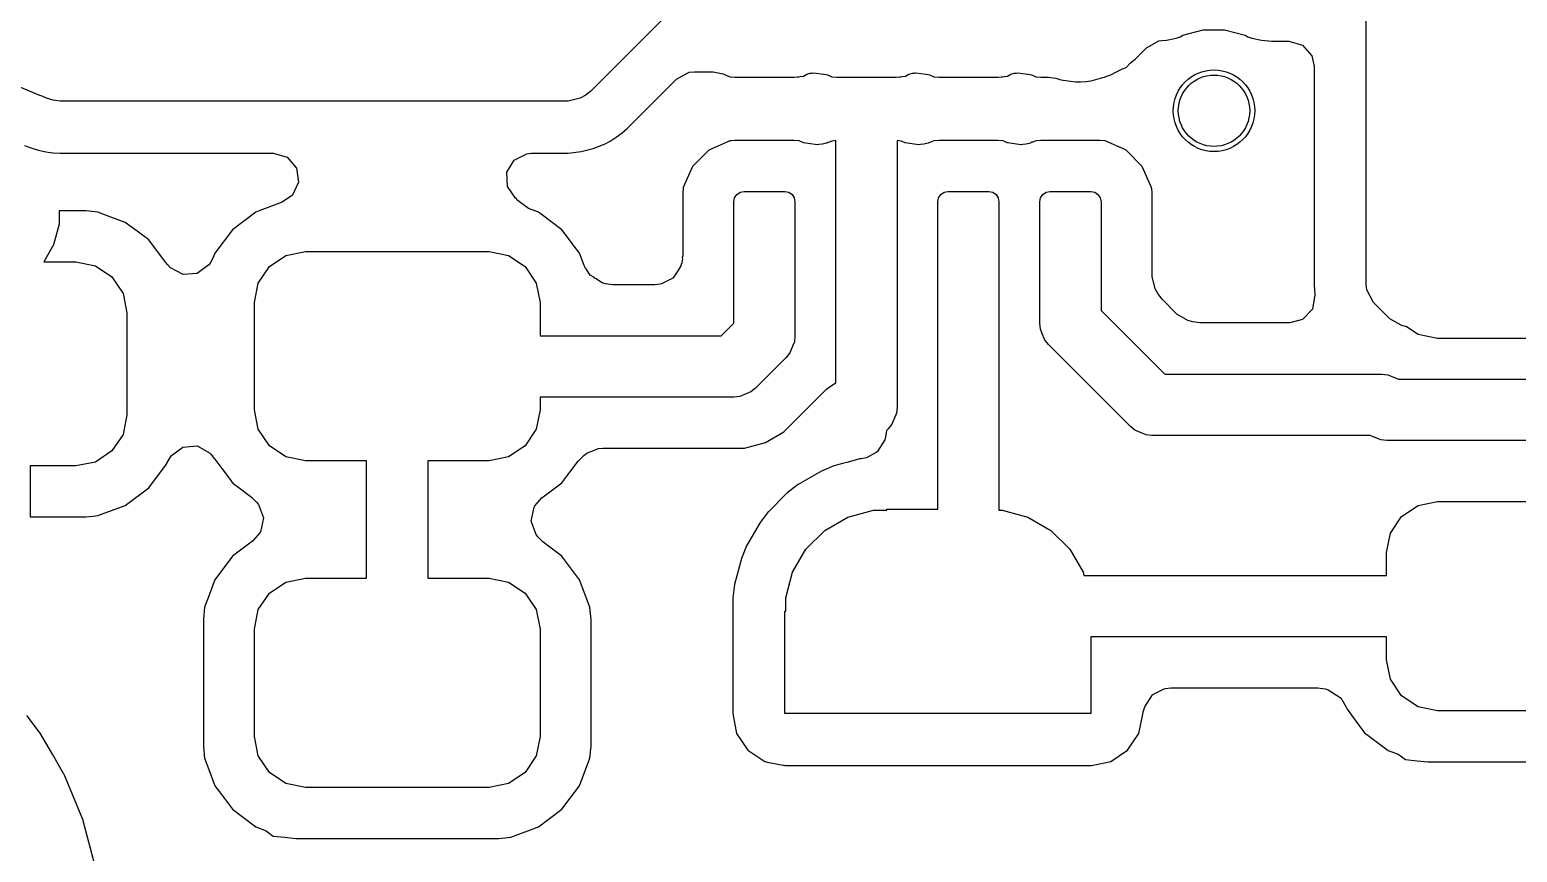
# Model space of a CAD drawing. Header units: inches. Extents: x 0.01 to 5.35, y 0.01 to 3.37.
# Drawn here: x 0.8065 to 1.0936, y 2.6486 to 2.8073 of the extents above; entities that cross this region are included whole.
import ezdxf

# ---------------------------------------------------------------- set-up
doc = ezdxf.new("R2010")
doc.units = ezdxf.units.IN
doc.header["$MEASUREMENT"] = 0
doc.layers.add('BLACK', color=250, linetype='CONTINUOUS')

msp = doc.modelspace()

# ---------------------------------------------------------------- linework, layer by layer
at = {"layer": 'BLACK', "linetype": 'CONTINUOUS'}
for p, q in [((0.92858, 2.80929), (0.91476, 2.79547)), ((1.06441, 2.75816), (1.06441, 2.80929)), ((1.022, 2.80384), (1.02442, 2.80516)), ((1.02442, 2.80516), (1.02497, 2.80524)), ((1.02497, 2.80524), (1.02585, 2.80533)), ((1.02585, 2.80533), (1.02772, 2.8057)), ((1.02772, 2.8057), (1.02848, 2.80593)), ((1.02848, 2.80593), (1.02901, 2.80624)), ((1.02901, 2.80624), (1.03298, 2.80731)), ((1.03298, 2.80731), (1.03709, 2.80731)), ((1.03709, 2.80731), (1.04107, 2.80624)), ((1.04107, 2.80624), (1.0416, 2.80593)), ((1.0416, 2.80593), (1.04236, 2.8057)), ((1.04236, 2.8057), (1.04423, 2.80533)), ((1.04423, 2.80533), (1.04619, 2.80514)), ((1.04619, 2.80514), (1.04947, 2.80514)), ((1.04947, 2.80514), (1.05211, 2.80436)), ((1.0198, 2.80164), (1.022, 2.80384)), ((1.05211, 2.80436), (1.05391, 2.80228)), ((1.05391, 2.80228), (1.05435, 2.80026)), ((0.93373, 2.79912), (0.93477, 2.79923)), ((0.93477, 2.79923), (0.93835, 2.79923)), ((0.93835, 2.79923), (0.94033, 2.79882)), ((1.0151, 2.79861), (1.01622, 2.79922)), ((1.01622, 2.79922), (1.01658, 2.7994)), ((1.01658, 2.7994), (1.01738, 2.79975)), ((1.01738, 2.79975), (1.01806, 2.80005)), ((1.01806, 2.80005), (1.01895, 2.80094)), ((1.01895, 2.80094), (1.01948, 2.8014)), ((1.01948, 2.8014), (1.0198, 2.80164)), ((1.05435, 2.80026), (1.05435, 2.75816)), ((0.80845, 2.79465), (0.80401, 2.79648)), ((0.92187, 2.78836), (0.93132, 2.7978)), ((0.93132, 2.7978), (0.93373, 2.79912)), ((0.94033, 2.79882), (0.94158, 2.79826)), ((0.94158, 2.79826), (0.94256, 2.79815)), ((0.94256, 2.79815), (0.95397, 2.79815)), ((0.95397, 2.79815), (0.95397, 2.79815)), ((0.95397, 2.79815), (0.95398, 2.79815)), ((0.95398, 2.79815), (0.95401, 2.79815)), ((0.95401, 2.79815), (0.95468, 2.79823)), ((0.95468, 2.79823), (0.95491, 2.79824)), ((0.95491, 2.79824), (0.95518, 2.79829)), ((0.95518, 2.79829), (0.95579, 2.79836)), ((0.95579, 2.79836), (0.95645, 2.79878)), ((0.95645, 2.79878), (0.95713, 2.79891)), ((0.95713, 2.79891), (0.95746, 2.79896)), ((0.95746, 2.79896), (0.95773, 2.799)), ((0.95773, 2.799), (0.95975, 2.79873)), ((0.95975, 2.79873), (0.95976, 2.79873)), ((0.95976, 2.79873), (0.95979, 2.79872)), ((0.95979, 2.79872), (0.96042, 2.79864)), ((0.96042, 2.79864), (0.96055, 2.79858)), ((0.96055, 2.79858), (0.96104, 2.79836)), ((0.96104, 2.79836), (0.96104, 2.79836)), ((0.96104, 2.79836), (0.96104, 2.79836)), ((0.96104, 2.79836), (0.96116, 2.79831)), ((0.96116, 2.79831), (0.96124, 2.79827)), ((0.96124, 2.79827), (0.96126, 2.79826)), ((0.96126, 2.79826), (0.96126, 2.79826)), ((0.96126, 2.79826), (0.96225, 2.79815)), ((0.96225, 2.79815), (0.97366, 2.79815)), ((0.97366, 2.79815), (0.97366, 2.79815)), ((0.97366, 2.79815), (0.97366, 2.79815)), ((0.97366, 2.79815), (0.97369, 2.79815)), ((0.97369, 2.79815), (0.97437, 2.79823)), ((0.97437, 2.79823), (0.97459, 2.79824)), ((0.97459, 2.79824), (0.97487, 2.79829)), ((0.97487, 2.79829), (0.97547, 2.79836)), ((0.97547, 2.79836), (0.97614, 2.79878)), ((0.97614, 2.79878), (0.97682, 2.79891)), ((0.97682, 2.79891), (0.97717, 2.79896)), ((0.97717, 2.79896), (0.97736, 2.79899)), ((0.97736, 2.79899), (0.97747, 2.799)), ((0.97747, 2.799), (0.97944, 2.79873)), ((0.97944, 2.79873), (0.97945, 2.79873)), ((0.97945, 2.79873), (0.97946, 2.79872)), ((0.97946, 2.79872), (0.98011, 2.79863)), ((0.98011, 2.79863), (0.98073, 2.79836)), ((0.98073, 2.79836), (0.98073, 2.79836)), ((0.98073, 2.79836), (0.98073, 2.79836)), ((0.98073, 2.79836), (0.98084, 2.79831)), ((0.98084, 2.79831), (0.98093, 2.79827)), ((0.98093, 2.79827), (0.98095, 2.79826)), ((0.98095, 2.79826), (0.98095, 2.79826)), ((0.98095, 2.79826), (0.98193, 2.79815)), ((0.98193, 2.79815), (0.99334, 2.79815)), ((0.99334, 2.79815), (0.99334, 2.79815)), ((0.99334, 2.79815), (0.99335, 2.79815)), ((0.99335, 2.79815), (0.99338, 2.79815)), ((0.99338, 2.79815), (0.99405, 2.79823)), ((0.99405, 2.79823), (0.99428, 2.79824)), ((0.99428, 2.79824), (0.99455, 2.79829)), ((0.99455, 2.79829), (0.99516, 2.79836)), ((0.99516, 2.79836), (0.99582, 2.79878)), ((0.99582, 2.79878), (0.9965, 2.79891)), ((0.9965, 2.79891), (0.99684, 2.79896)), ((0.99684, 2.79896), (0.99713, 2.799)), ((0.99713, 2.799), (0.99912, 2.79873)), ((0.99912, 2.79873), (0.99913, 2.79873)), ((0.99913, 2.79873), (0.99915, 2.79872)), ((0.99915, 2.79872), (0.99979, 2.79863)), ((0.99979, 2.79863), (1, 2.79854)), ((1, 2.79854), (1.00041, 2.79836)), ((1.00041, 2.79836), (1.00041, 2.79836)), ((1.00041, 2.79836), (1.00041, 2.79836)), ((1.00041, 2.79836), (1.00053, 2.79831)), ((1.00053, 2.79831), (1.00061, 2.79827)), ((1.00061, 2.79827), (1.00063, 2.79826)), ((1.00063, 2.79826), (1.00063, 2.79826)), ((1.00063, 2.79826), (1.00162, 2.79815)), ((1.00162, 2.79815), (1.00312, 2.79815)), ((1.00312, 2.79815), (1.0045, 2.79795)), ((1.0045, 2.79795), (1.00545, 2.79767)), ((1.00545, 2.79767), (1.00829, 2.79726)), ((1.00829, 2.79726), (1.00829, 2.79726)), ((1.00829, 2.79726), (1.00924, 2.79726)), ((1.00924, 2.79726), (1.00929, 2.79727)), ((1.00924, 2.79726), (1.00924, 2.79726)), ((1.00929, 2.79727), (1.01031, 2.79732)), ((1.01031, 2.79732), (1.01135, 2.79743)), ((1.01135, 2.79743), (1.01356, 2.79812)), ((1.01356, 2.79812), (1.01392, 2.7982)), ((1.01392, 2.7982), (1.01437, 2.79838)), ((1.01437, 2.79838), (1.0151, 2.79861)), ((0.8089, 2.79448), (0.80845, 2.79465)), ((0.809, 2.79446), (0.8089, 2.79448)), ((0.80974, 2.79411), (0.809, 2.79446)), ((0.81099, 2.79374), (0.80974, 2.79411)), ((0.81237, 2.79354), (0.81099, 2.79374)), ((0.9104, 2.79354), (0.81237, 2.79354)), ((0.91274, 2.79414), (0.9104, 2.79354)), ((0.91365, 2.79464), (0.91274, 2.79414)), ((0.91476, 2.79547), (0.91365, 2.79464)), ((0.92079, 2.78742), (0.92187, 2.78836)), ((0.80549, 2.78499), (0.80691, 2.78446)), ((0.91523, 2.78439), (0.91756, 2.78531)), ((0.91756, 2.78531), (0.91847, 2.78581)), ((0.91847, 2.78581), (0.91968, 2.78658)), ((0.91968, 2.78658), (0.92079, 2.78742)), ((0.94147, 2.78582), (0.93753, 2.78408)), ((0.94152, 2.78585), (0.94147, 2.78582)), ((0.94157, 2.78587), (0.94152, 2.78585)), ((0.94158, 2.78587), (0.94157, 2.78587)), ((0.94186, 2.7859), (0.94158, 2.78587)), ((0.94158, 2.78587), (0.94158, 2.78587)), ((0.94256, 2.78598), (0.94186, 2.7859)), ((0.95397, 2.78598), (0.94256, 2.78598)), ((0.94256, 2.78598), (0.94256, 2.78598)), ((0.94256, 2.78598), (0.94256, 2.78598)), ((0.94256, 2.78598), (0.94256, 2.78598)), ((0.95496, 2.78587), (0.95397, 2.78598)), ((0.95582, 2.78549), (0.95496, 2.78587)), ((0.95496, 2.78587), (0.95496, 2.78587)), ((0.95852, 2.78513), (0.95582, 2.78549)), ((0.95878, 2.78517), (0.95852, 2.78513)), ((0.95941, 2.78525), (0.95878, 2.78517)), ((0.96032, 2.78546), (0.95941, 2.78525)), ((0.96051, 2.78559), (0.96032, 2.78546)), ((0.96075, 2.78562), (0.96051, 2.78559)), ((0.96126, 2.78585), (0.96075, 2.78562)), ((0.96205, 2.78594), (0.96126, 2.78585)), ((0.96205, 2.73917), (0.96205, 2.78594)), ((0.97464, 2.78585), (0.97386, 2.78594)), ((0.97386, 2.78594), (0.97386, 2.73449)), ((0.97545, 2.78549), (0.97464, 2.78585)), ((0.97809, 2.78512), (0.97545, 2.78549)), ((0.9784, 2.78516), (0.97809, 2.78512)), ((0.97905, 2.78525), (0.9784, 2.78516)), ((0.97989, 2.78544), (0.97905, 2.78525)), ((0.98012, 2.78559), (0.97989, 2.78544)), ((0.98038, 2.78562), (0.98012, 2.78559)), ((0.98094, 2.78587), (0.98038, 2.78562)), ((0.98095, 2.78587), (0.98094, 2.78587)), ((0.98094, 2.78587), (0.98094, 2.78587)), ((0.98193, 2.78598), (0.98095, 2.78587)), ((0.98095, 2.78587), (0.98095, 2.78587)), ((0.99334, 2.78598), (0.98193, 2.78598)), ((0.98193, 2.78598), (0.98193, 2.78598)), ((0.98193, 2.78598), (0.98193, 2.78598)), ((0.98193, 2.78598), (0.98193, 2.78598)), ((0.99433, 2.78587), (0.99334, 2.78598)), ((0.99334, 2.78598), (0.99334, 2.78598)), ((0.99496, 2.78559), (0.99433, 2.78587)), ((0.99433, 2.78587), (0.99433, 2.78587)), ((0.99517, 2.7855), (0.99496, 2.78559)), ((0.99783, 2.78513), (0.99517, 2.7855)), ((0.99812, 2.78517), (0.99783, 2.78513)), ((0.99876, 2.78526), (0.99812, 2.78517)), ((0.99812, 2.78517), (0.99812, 2.78517)), ((0.99812, 2.78517), (0.99812, 2.78517)), ((0.99963, 2.78546), (0.99876, 2.78526)), ((0.99984, 2.7856), (0.99963, 2.78546)), ((1.00009, 2.78563), (0.99984, 2.7856)), ((1.00063, 2.78587), (1.00009, 2.78563)), ((1.00162, 2.78598), (1.00063, 2.78587)), ((1.00063, 2.78587), (1.00063, 2.78587)), ((1.01303, 2.78598), (1.00162, 2.78598)), ((1.00162, 2.78598), (1.00162, 2.78598)), ((1.00162, 2.78598), (1.00162, 2.78598)), ((1.01402, 2.78587), (1.01303, 2.78598)), ((1.01303, 2.78598), (1.01303, 2.78598)), ((1.01782, 2.78419), (1.01402, 2.78587)), ((1.01402, 2.78587), (1.01402, 2.78587)), ((0.80691, 2.78446), (0.80691, 2.78446)), ((0.80691, 2.78446), (0.80816, 2.78409)), ((0.80816, 2.78409), (0.80816, 2.78409)), ((0.80816, 2.78409), (0.80816, 2.78409)), ((0.80816, 2.78409), (0.80956, 2.78378)), ((0.80956, 2.78378), (0.81094, 2.78359)), ((0.81094, 2.78359), (0.81237, 2.78348)), ((0.81237, 2.78348), (0.85351, 2.78348)), ((0.85351, 2.78348), (0.85615, 2.78271)), ((0.85615, 2.78271), (0.85795, 2.78063)), ((0.89858, 2.77981), (0.89998, 2.78218)), ((0.89998, 2.78218), (0.90244, 2.78341)), ((0.90244, 2.78341), (0.90331, 2.78348)), ((0.90331, 2.78348), (0.9104, 2.78348)), ((0.9104, 2.78348), (0.91289, 2.7838)), ((0.9104, 2.78348), (0.9104, 2.78348)), ((0.91289, 2.7838), (0.91523, 2.78439)), ((0.93753, 2.78408), (0.9344, 2.78096)), ((1.01806, 2.78408), (1.01782, 2.78419)), ((1.01782, 2.78419), (1.01782, 2.78419)), ((1.02119, 2.78096), (1.01806, 2.78408)), ((1.01806, 2.78408), (1.01806, 2.78408)), ((0.85795, 2.78063), (0.85834, 2.77791)), ((0.89868, 2.77706), (0.89858, 2.77981)), ((0.9344, 2.78096), (0.93261, 2.77691)), ((1.02293, 2.77701), (1.02119, 2.78096)), ((0.85834, 2.77791), (0.8572, 2.77541)), ((0.90024, 2.7748), (0.89868, 2.77706)), ((0.93258, 2.77663), (0.9325, 2.77592)), ((0.93259, 2.7768), (0.93258, 2.77663)), ((0.93261, 2.77691), (0.93259, 2.7768)), ((1.02299, 2.77688), (1.02293, 2.77701)), ((1.023, 2.77685), (1.02299, 2.77688)), ((1.02301, 2.77663), (1.023, 2.77685)), ((1.02308, 2.77599), (1.02301, 2.77663)), ((0.85521, 2.77403), (0.85075, 2.77236)), ((0.8572, 2.77541), (0.85521, 2.77403)), ((0.90043, 2.77472), (0.90024, 2.7748)), ((0.90051, 2.77451), (0.90043, 2.77472)), ((0.90271, 2.77286), (0.90051, 2.77451)), ((0.9325, 2.77592), (0.9325, 2.76371)), ((0.94236, 2.77415), (0.94251, 2.77491)), ((0.94236, 2.76293), (0.94236, 2.77415)), ((0.94251, 2.77491), (0.94294, 2.77555)), ((0.94294, 2.77555), (0.94358, 2.77597)), ((0.94358, 2.77597), (0.94433, 2.77612)), ((0.94433, 2.77612), (0.9522, 2.77612)), ((0.9522, 2.77612), (0.95296, 2.77597)), ((0.95296, 2.77597), (0.9536, 2.77555)), ((0.9536, 2.77555), (0.95402, 2.77491)), ((0.95402, 2.77491), (0.95417, 2.77415)), ((0.95417, 2.77415), (0.95417, 2.76293)), ((0.98173, 2.77415), (0.98188, 2.77491)), ((0.98173, 2.76293), (0.98173, 2.77415)), ((0.98188, 2.77491), (0.98231, 2.77555)), ((0.98231, 2.77555), (0.98295, 2.77597)), ((0.98295, 2.77597), (0.9837, 2.77612)), ((0.9837, 2.77612), (0.99157, 2.77612)), ((0.99157, 2.77612), (0.99233, 2.77597)), ((0.99233, 2.77597), (0.99297, 2.77555)), ((0.99297, 2.77555), (0.99339, 2.77491)), ((0.99339, 2.77491), (0.99354, 2.77415)), ((0.99354, 2.77415), (0.99354, 2.76293)), ((1.00142, 2.77415), (1.00157, 2.77491)), ((1.00142, 2.76293), (1.00142, 2.77415)), ((1.00157, 2.77491), (1.00199, 2.77555)), ((1.00199, 2.77555), (1.00263, 2.77597)), ((1.00263, 2.77597), (1.00339, 2.77612)), ((1.00339, 2.77612), (1.01126, 2.77612)), ((1.01126, 2.77612), (1.01201, 2.77597)), ((1.01201, 2.77597), (1.01265, 2.77555)), ((1.01265, 2.77555), (1.01308, 2.77491)), ((1.01308, 2.77491), (1.01323, 2.77415)), ((1.01323, 2.77415), (1.01323, 2.76293)), ((1.02309, 2.77592), (1.02308, 2.77599)), ((1.02308, 2.77599), (1.02308, 2.77599)), ((1.02309, 2.76549), (1.02309, 2.77592)), ((1.02309, 2.77592), (1.02309, 2.77592)), ((0.81728, 2.77238), (0.81216, 2.77238)), ((0.81216, 2.77238), (0.81216, 2.7698)), ((0.81962, 2.77213), (0.81728, 2.77238)), ((0.81728, 2.77238), (0.81728, 2.77238)), ((0.82164, 2.77138), (0.81962, 2.77213)), ((0.81962, 2.77213), (0.81962, 2.77213)), ((0.82492, 2.77015), (0.82164, 2.77138)), ((0.85014, 2.77214), (0.84561, 2.76874)), ((0.85075, 2.77236), (0.85014, 2.77214)), ((0.90466, 2.77214), (0.90271, 2.77286)), ((0.90518, 2.77175), (0.90466, 2.77214)), ((0.90466, 2.77214), (0.90466, 2.77214)), ((0.90466, 2.77214), (0.90466, 2.77214)), ((0.90466, 2.77214), (0.90466, 2.77214)), ((0.90466, 2.77214), (0.90466, 2.77214)), ((0.90919, 2.76874), (0.90518, 2.77175)), ((0.81216, 2.7698), (0.81109, 2.76583)), ((0.82718, 2.76847), (0.82492, 2.77015)), ((0.82492, 2.77015), (0.82492, 2.77015)), ((0.82946, 2.76676), (0.82718, 2.76847)), ((0.84561, 2.76874), (0.84221, 2.76421)), ((0.84561, 2.76874), (0.84561, 2.76874)), ((0.84561, 2.76874), (0.84561, 2.76874)), ((0.90983, 2.76789), (0.90919, 2.76874)), ((0.90919, 2.76874), (0.90919, 2.76874)), ((0.91259, 2.76421), (0.90983, 2.76789)), ((0.81109, 2.76583), (0.80919, 2.76254)), ((0.83248, 2.76272), (0.82946, 2.76676)), ((0.82946, 2.76676), (0.82946, 2.76676)), ((0.82946, 2.76676), (0.82946, 2.76676)), ((1.02309, 2.75969), (1.02309, 2.76549)), ((1.02309, 2.76549), (1.02309, 2.76549)), ((0.80919, 2.76254), (0.81539, 2.76254)), ((0.81539, 2.76254), (0.81916, 2.76179)), ((0.83265, 2.7625), (0.83248, 2.76272)), ((0.8331, 2.76197), (0.83265, 2.7625)), ((0.83366, 2.76141), (0.8331, 2.76197)), ((0.84102, 2.76194), (0.83882, 2.76029)), ((0.84129, 2.7623), (0.84102, 2.76194)), ((0.84195, 2.76351), (0.84129, 2.7623)), ((0.84221, 2.76421), (0.84195, 2.76351)), ((0.84221, 2.76421), (0.84221, 2.76421)), ((0.84221, 2.76421), (0.84221, 2.76421)), ((0.85273, 2.76163), (0.85592, 2.76376)), ((0.85592, 2.76376), (0.85969, 2.76451)), ((0.85969, 2.76451), (0.89512, 2.76451)), ((0.89512, 2.76451), (0.89888, 2.76376)), ((0.89888, 2.76376), (0.90208, 2.76163)), ((0.91347, 2.76185), (0.91259, 2.76421)), ((0.91259, 2.76421), (0.91259, 2.76421)), ((0.91347, 2.76184), (0.91347, 2.76185)), ((0.91362, 2.76159), (0.91347, 2.76184)), ((0.93226, 2.76219), (0.93213, 2.76175)), ((0.9323, 2.76234), (0.93226, 2.76219)), ((0.93246, 2.76311), (0.9323, 2.76234)), ((0.9325, 2.76371), (0.93241, 2.76341)), ((0.93241, 2.76341), (0.93246, 2.76311)), ((0.94236, 2.75071), (0.94236, 2.76293)), ((0.95417, 2.76293), (0.95417, 2.74827)), ((0.98173, 2.7148), (0.98173, 2.76293)), ((0.99354, 2.76293), (0.99354, 2.71463)), ((1.00142, 2.75073), (1.00142, 2.76293)), ((1.01323, 2.76293), (1.01323, 2.75317)), ((0.81916, 2.76179), (0.82235, 2.75966)), ((0.82235, 2.75966), (0.82449, 2.75646)), ((0.83608, 2.76009), (0.83366, 2.76141)), ((0.83882, 2.76029), (0.83608, 2.76009)), ((0.85059, 2.75843), (0.85273, 2.76163)), ((0.90208, 2.76163), (0.90421, 2.75843)), ((0.91364, 2.76143), (0.91362, 2.76159)), ((0.91384, 2.76121), (0.91364, 2.76143)), ((0.91436, 2.76035), (0.91384, 2.76121)), ((0.91467, 2.75999), (0.91436, 2.76035)), ((0.91532, 2.75957), (0.91467, 2.75999)), ((0.91548, 2.75939), (0.91532, 2.75957)), ((0.91569, 2.75933), (0.91548, 2.75939)), ((0.91698, 2.7585), (0.91569, 2.75933)), ((0.93059, 2.75939), (0.92843, 2.75831)), ((0.93064, 2.75943), (0.93059, 2.75939)), ((0.93166, 2.76102), (0.93064, 2.75943)), ((0.93173, 2.76107), (0.93166, 2.76102)), ((0.93175, 2.76116), (0.93173, 2.76107)), ((0.93213, 2.76175), (0.93175, 2.76116)), ((1.02369, 2.75735), (1.02309, 2.75969)), ((0.82449, 2.75646), (0.82524, 2.7527)), ((0.84984, 2.75467), (0.85059, 2.75843)), ((0.90421, 2.75843), (0.90496, 2.75467)), ((0.91757, 2.75833), (0.91698, 2.7585)), ((0.91895, 2.75813), (0.91757, 2.75833)), ((0.92709, 2.75813), (0.91895, 2.75813)), ((0.92813, 2.75824), (0.92709, 2.75813)), ((0.92843, 2.75831), (0.92813, 2.75824)), ((1.02418, 2.75645), (1.02369, 2.75735)), ((1.02502, 2.75533), (1.02418, 2.75645)), ((1.05451, 2.75615), (1.05402, 2.75344)), ((1.05435, 2.75816), (1.05441, 2.75709)), ((1.05441, 2.75709), (1.05441, 2.75709)), ((1.05441, 2.75709), (1.05451, 2.75615)), ((1.06452, 2.75713), (1.06441, 2.75816)), ((1.06584, 2.75471), (1.06452, 2.75713)), ((0.84984, 2.734), (0.84984, 2.75467)), ((0.90496, 2.75467), (0.90496, 2.74827)), ((1.02788, 2.75247), (1.02502, 2.75533)), ((1.05402, 2.75344), (1.05215, 2.75143)), ((1.06899, 2.75156), (1.06584, 2.75471)), ((0.82524, 2.7527), (0.82524, 2.73301)), ((0.93992, 2.74827), (0.94236, 2.75071)), ((1.00153, 2.74958), (1.00142, 2.75073)), ((1.01323, 2.75317), (1.02552, 2.74089)), ((1.02996, 2.75124), (1.02788, 2.75247)), ((1.03095, 2.75095), (1.02996, 2.75124)), ((1.03233, 2.75075), (1.03095, 2.75095)), ((1.04965, 2.75075), (1.03233, 2.75075)), ((1.05215, 2.75143), (1.04965, 2.75075)), ((1.07118, 2.7503), (1.06899, 2.75156)), ((0.90496, 2.74827), (0.93992, 2.74827)), ((0.95417, 2.74827), (0.95406, 2.74712)), ((1.00182, 2.74887), (1.00153, 2.74958)), ((1.00241, 2.74745), (1.00182, 2.74887)), ((1.07217, 2.75003), (1.07118, 2.7503)), ((1.07442, 2.74852), (1.07217, 2.75003)), ((1.07819, 2.74778), (1.07442, 2.74852)), ((1.11362, 2.74778), (1.07819, 2.74778)), ((0.95318, 2.74499), (0.95244, 2.74409)), ((0.95376, 2.7464), (0.95318, 2.74499)), ((0.95406, 2.74712), (0.95376, 2.7464)), ((1.00315, 2.74655), (1.00241, 2.74745)), ((1.0189, 2.7308), (1.00315, 2.74655)), ((0.95244, 2.74409), (0.94654, 2.73819)), ((0.96141, 2.73882), (0.96205, 2.73917)), ((1.02552, 2.74089), (1.06742, 2.74089)), ((1.06742, 2.74089), (1.06857, 2.74077)), ((1.06857, 2.74077), (1.06922, 2.7405)), ((1.06922, 2.7405), (1.07067, 2.7399)), ((1.07067, 2.7399), (1.13037, 2.7399)), ((0.94236, 2.73646), (0.90496, 2.73646)), ((0.90496, 2.73646), (0.90496, 2.734)), ((0.94351, 2.73657), (0.94236, 2.73646)), ((0.9444, 2.73694), (0.94351, 2.73657)), ((0.94564, 2.73745), (0.9444, 2.73694)), ((0.94654, 2.73819), (0.94564, 2.73745)), ((0.95204, 2.72974), (0.96027, 2.73798)), ((0.96027, 2.73798), (0.96139, 2.73881)), ((0.96139, 2.73881), (0.96141, 2.73882)), ((0.85059, 2.73023), (0.84984, 2.734)), ((0.90496, 2.734), (0.90421, 2.73023)), ((0.97374, 2.73334), (0.97361, 2.73301)), ((0.97386, 2.73449), (0.97374, 2.73334)), ((0.82524, 2.73301), (0.82449, 2.72925)), ((0.97213, 2.73031), (0.97185, 2.73003)), ((0.97286, 2.73121), (0.97213, 2.73031)), ((0.97361, 2.73301), (0.97286, 2.73121)), ((1.01979, 2.73007), (1.0189, 2.7308)), ((0.82449, 2.72925), (0.82235, 2.72605)), ((0.85273, 2.72704), (0.85059, 2.73023)), ((0.90421, 2.73023), (0.90208, 2.72704)), ((0.94444, 2.72659), (0.94845, 2.72767)), ((0.94845, 2.72767), (0.95204, 2.72974)), ((0.9715, 2.72822), (0.97001, 2.7259)), ((0.97166, 2.72875), (0.9715, 2.72822)), ((0.97167, 2.72881), (0.97166, 2.72875)), ((0.97185, 2.73003), (0.97167, 2.72881)), ((1.02129, 2.72945), (1.01979, 2.73007)), ((1.02192, 2.72919), (1.02129, 2.72945)), ((1.02307, 2.72907), (1.02192, 2.72919)), ((1.06515, 2.72907), (1.02307, 2.72907)), ((1.06662, 2.72846), (1.06515, 2.72907)), ((1.06725, 2.7282), (1.06662, 2.72846)), ((1.0684, 2.72809), (1.06725, 2.7282)), ((1.13281, 2.72809), (1.0684, 2.72809)), ((0.82235, 2.72605), (0.81916, 2.72392)), ((0.83289, 2.7236), (0.83356, 2.72482)), ((0.83356, 2.72482), (0.83383, 2.72518)), ((0.83383, 2.72518), (0.83603, 2.72682)), ((0.83603, 2.72682), (0.83877, 2.72702)), ((0.83877, 2.72702), (0.84119, 2.7257)), ((0.84119, 2.7257), (0.84145, 2.72544)), ((0.84145, 2.72544), (0.84209, 2.72458)), ((0.84209, 2.72458), (0.84212, 2.7246)), ((0.84212, 2.7246), (0.84221, 2.72446)), ((0.85592, 2.7249), (0.85273, 2.72704)), ((0.85969, 2.72415), (0.85592, 2.7249)), ((0.89888, 2.7249), (0.89512, 2.72415)), ((0.90208, 2.72704), (0.89888, 2.7249)), ((0.91231, 2.72408), (0.91329, 2.72506)), ((0.91329, 2.72506), (0.91344, 2.72517)), ((0.91344, 2.72517), (0.91401, 2.7256)), ((0.91401, 2.7256), (0.91607, 2.72649)), ((0.91607, 2.72649), (0.91615, 2.72651)), ((0.91615, 2.72651), (0.91621, 2.72652)), ((0.91621, 2.72652), (0.91707, 2.72659)), ((0.91707, 2.72659), (0.94444, 2.72659)), ((0.94444, 2.72659), (0.94444, 2.72659)), ((0.96669, 2.72452), (0.96416, 2.72384)), ((0.96695, 2.72455), (0.96669, 2.72452)), ((0.967, 2.72456), (0.96695, 2.72455)), ((0.96726, 2.72459), (0.967, 2.72456)), ((0.96799, 2.72475), (0.96726, 2.72459)), ((0.96983, 2.72575), (0.96799, 2.72475)), ((0.96799, 2.72475), (0.96799, 2.72475)), ((0.97001, 2.7259), (0.96983, 2.72575)), ((0.81539, 2.72317), (0.80654, 2.72317)), ((0.80654, 2.72317), (0.80654, 2.71333)), ((0.81916, 2.72392), (0.81539, 2.72317)), ((0.82946, 2.71895), (0.83285, 2.72348)), ((0.83285, 2.72348), (0.83289, 2.7236)), ((0.83285, 2.72348), (0.83285, 2.72348)), ((0.84221, 2.72446), (0.84355, 2.72267)), ((0.84355, 2.72267), (0.84535, 2.72027)), ((0.8715, 2.72415), (0.85969, 2.72415)), ((0.8715, 2.70152), (0.8715, 2.72415)), ((0.89512, 2.72415), (0.88331, 2.72415)), ((0.88331, 2.72415), (0.88331, 2.70152)), ((0.90919, 2.71992), (0.91071, 2.72195)), ((0.91071, 2.72195), (0.91231, 2.72408)), ((0.95926, 2.72217), (0.95477, 2.71958)), ((0.96169, 2.72318), (0.95926, 2.72217)), ((0.96358, 2.72369), (0.96169, 2.72318)), ((0.96169, 2.72318), (0.96169, 2.72318)), ((0.96416, 2.72384), (0.96358, 2.72369)), ((0.96416, 2.72384), (0.96416, 2.72384)), ((0.82492, 2.71556), (0.82946, 2.71895)), ((0.82946, 2.71895), (0.82946, 2.71895)), ((0.84535, 2.72027), (0.84543, 2.72013)), ((0.84543, 2.72013), (0.84553, 2.72002)), ((0.84553, 2.72002), (0.84567, 2.71984)), ((0.84567, 2.71984), (0.84596, 2.71966)), ((0.84596, 2.71966), (0.84663, 2.71915)), ((0.84663, 2.71915), (0.84929, 2.71716)), ((0.90533, 2.71703), (0.90817, 2.71915)), ((0.90817, 2.71915), (0.90919, 2.71992)), ((0.95477, 2.71958), (0.95269, 2.71798)), ((0.95477, 2.71958), (0.95477, 2.71958)), ((0.95477, 2.71958), (0.95477, 2.71958)), ((0.84929, 2.71716), (0.85027, 2.71618)), ((0.85027, 2.71618), (0.8506, 2.71574)), ((0.90397, 2.71546), (0.90533, 2.71703)), ((0.95269, 2.71798), (0.94903, 2.71432)), ((0.95269, 2.71798), (0.95269, 2.71798)), ((0.95269, 2.71798), (0.95269, 2.71798)), ((0.95269, 2.71798), (0.95269, 2.71798)), ((0.95269, 2.71798), (0.95269, 2.71798)), ((1.07442, 2.71553), (1.07819, 2.71628)), ((1.07819, 2.71628), (1.11362, 2.71628)), ((0.80654, 2.71333), (0.81728, 2.71333)), ((0.81728, 2.71333), (0.81871, 2.71348)), ((0.81728, 2.71333), (0.81728, 2.71333)), ((0.81728, 2.71333), (0.81728, 2.71333)), ((0.81871, 2.71348), (0.81962, 2.71358)), ((0.81962, 2.71358), (0.82492, 2.71556)), ((0.81962, 2.71358), (0.81962, 2.71358)), ((0.82492, 2.71556), (0.82492, 2.71556)), ((0.8506, 2.71574), (0.85156, 2.71317)), ((0.85156, 2.71317), (0.85098, 2.71048)), ((0.90324, 2.7125), (0.90383, 2.71519)), ((0.90383, 2.71519), (0.90397, 2.71546)), ((0.94902, 2.71432), (0.94743, 2.71224)), ((0.94903, 2.71432), (0.94902, 2.71432)), ((0.94903, 2.71432), (0.94903, 2.71432)), ((0.95991, 2.71074), (0.96436, 2.7133)), ((0.96436, 2.7133), (0.96932, 2.71463)), ((0.96932, 2.71463), (0.97189, 2.71463)), ((0.97189, 2.71463), (0.97189, 2.7148)), ((0.97189, 2.7148), (0.98173, 2.7148)), ((0.99354, 2.71463), (0.99414, 2.71463)), ((0.99414, 2.71463), (0.99911, 2.7133)), ((0.99911, 2.7133), (1.00356, 2.71074)), ((1.0691, 2.7102), (1.07123, 2.7134)), ((1.07123, 2.7134), (1.07442, 2.71553)), ((0.85083, 2.71021), (0.84947, 2.70864)), ((0.85098, 2.71048), (0.85083, 2.71021)), ((0.85098, 2.71048), (0.85098, 2.71048)), ((0.9042, 2.70993), (0.90324, 2.7125)), ((0.94743, 2.71223), (0.94483, 2.70775)), ((0.94743, 2.71224), (0.94743, 2.71223)), ((0.94743, 2.71223), (0.94743, 2.71223)), ((0.95627, 2.7071), (0.95991, 2.71074)), ((1.00356, 2.71074), (1.00719, 2.7071)), ((1.06835, 2.70644), (1.0691, 2.7102)), ((0.84947, 2.70864), (0.84561, 2.70575)), ((0.90453, 2.70949), (0.9042, 2.70993)), ((0.90551, 2.70851), (0.90453, 2.70949)), ((0.90688, 2.70749), (0.90551, 2.70851)), ((0.90919, 2.70575), (0.90688, 2.70749)), ((0.94483, 2.70775), (0.94383, 2.70532)), ((0.84561, 2.70575), (0.84221, 2.70121)), ((0.90952, 2.70532), (0.90919, 2.70575)), ((0.90919, 2.70575), (0.90919, 2.70575)), ((0.90919, 2.70575), (0.90919, 2.70575)), ((0.91259, 2.70121), (0.90952, 2.70532)), ((0.94383, 2.70532), (0.94249, 2.70031)), ((0.9537, 2.70265), (0.95627, 2.7071)), ((1.00719, 2.7071), (1.00976, 2.70265)), ((1.06835, 2.70201), (1.06835, 2.70644)), ((0.95237, 2.69769), (0.9537, 2.70265)), ((1.00976, 2.70265), (1.00993, 2.70201)), ((1.00993, 2.70201), (1.06835, 2.70201)), ((0.84189, 2.70035), (0.84091, 2.69771)), ((0.84221, 2.70121), (0.84189, 2.70035)), ((0.84221, 2.70121), (0.84221, 2.70121)), ((0.85273, 2.69863), (0.85592, 2.70077)), ((0.85592, 2.70077), (0.85969, 2.70152)), ((0.85969, 2.70152), (0.8715, 2.70152)), ((0.88331, 2.70152), (0.89512, 2.70152)), ((0.89512, 2.70152), (0.89888, 2.70077)), ((0.89888, 2.70077), (0.90208, 2.69863)), ((0.91457, 2.69591), (0.91259, 2.70121)), ((0.91259, 2.70121), (0.91259, 2.70121)), ((0.94249, 2.70031), (0.94215, 2.69771)), ((0.94249, 2.70031), (0.94249, 2.70031)), ((0.84023, 2.6959), (0.83998, 2.69359)), ((0.84067, 2.69709), (0.84023, 2.6959)), ((0.84091, 2.69771), (0.84067, 2.69709)), ((0.85059, 2.69544), (0.85273, 2.69863)), ((0.90208, 2.69863), (0.90421, 2.69544)), ((0.91457, 2.6959), (0.91457, 2.69591)), ((0.91458, 2.69584), (0.91457, 2.6959)), ((0.91457, 2.6959), (0.91457, 2.6959)), ((0.91482, 2.69356), (0.91458, 2.69584)), ((0.91458, 2.69584), (0.91458, 2.69584)), ((0.94215, 2.69771), (0.94215, 2.67543)), ((0.95237, 2.69512), (0.95237, 2.69769)), ((0.83998, 2.69359), (0.83998, 2.69356)), ((0.83998, 2.69356), (0.83998, 2.69356)), ((0.83998, 2.69356), (0.83998, 2.66912)), ((0.84984, 2.69167), (0.85059, 2.69544)), ((0.90421, 2.69544), (0.90496, 2.69167)), ((0.91482, 2.66912), (0.91482, 2.69356)), ((0.9522, 2.67543), (0.9522, 2.69512)), ((0.9522, 2.69512), (0.95237, 2.69512)), ((0.84984, 2.671), (0.84984, 2.69167)), ((0.90496, 2.69167), (0.90496, 2.671)), ((1.06835, 2.6902), (1.01126, 2.6902)), ((1.01126, 2.6902), (1.01126, 2.67543)), ((1.06835, 2.68577), (1.06835, 2.6902)), ((1.0691, 2.682), (1.06835, 2.68577)), ((1.07123, 2.67881), (1.0691, 2.682)), ((1.02169, 2.67672), (1.02318, 2.67903)), ((1.02318, 2.67903), (1.02323, 2.67908)), ((1.02323, 2.67908), (1.02539, 2.68016)), ((1.02539, 2.68016), (1.02569, 2.68022)), ((1.02569, 2.68022), (1.02673, 2.68033)), ((1.02673, 2.68033), (1.05509, 2.68033)), ((1.05509, 2.68033), (1.05647, 2.68014)), ((1.05647, 2.68014), (1.05706, 2.67996)), ((1.05706, 2.67996), (1.05937, 2.67848)), ((1.07442, 2.67667), (1.07123, 2.67881)), ((1.02129, 2.67528), (1.02139, 2.6757)), ((1.02139, 2.6757), (1.02169, 2.67672)), ((1.05937, 2.67848), (1.05944, 2.6784)), ((1.05944, 2.6784), (1.05956, 2.67826)), ((1.05956, 2.67826), (1.05968, 2.67812)), ((1.05968, 2.67812), (1.06057, 2.67663)), ((1.06057, 2.67663), (1.06072, 2.67623)), ((1.06072, 2.67623), (1.06072, 2.67623)), ((1.06072, 2.67623), (1.06072, 2.67623)), ((1.06072, 2.67623), (1.06212, 2.67435)), ((1.07819, 2.67593), (1.07442, 2.67667)), ((1.11362, 2.67593), (1.07819, 2.67593)), ((0.80851, 2.67159), (0.80591, 2.67499)), ((0.94215, 2.67543), (0.94291, 2.67158)), ((1.01126, 2.67543), (0.9522, 2.67543)), ((1.02055, 2.67158), (1.02129, 2.67528)), ((1.06212, 2.67435), (1.06411, 2.67169)), ((0.81085, 2.66754), (0.80851, 2.67159)), ((0.85059, 2.66724), (0.84984, 2.671)), ((0.90496, 2.671), (0.90421, 2.66724)), ((0.94291, 2.67158), (0.94291, 2.67158)), ((0.94291, 2.67158), (0.94291, 2.67158)), ((0.94291, 2.67158), (0.94291, 2.67158)), ((0.94291, 2.67158), (0.94509, 2.66832)), ((1.01837, 2.66832), (1.02055, 2.67158)), ((1.06411, 2.67169), (1.06411, 2.67169)), ((1.06411, 2.67169), (1.06482, 2.67116)), ((1.06482, 2.67116), (1.06865, 2.6683)), ((0.81308, 2.66368), (0.81085, 2.66754)), ((0.81085, 2.66754), (0.81085, 2.66754)), ((0.83998, 2.66912), (0.83999, 2.66904)), ((0.83999, 2.66904), (0.84, 2.66898)), ((0.84, 2.66898), (0.84023, 2.66677)), ((0.85273, 2.66404), (0.85059, 2.66724)), ((0.90421, 2.66724), (0.90208, 2.66404)), ((0.91457, 2.66677), (0.91482, 2.66912)), ((0.94509, 2.66832), (0.94509, 2.66832)), ((0.94509, 2.66832), (0.94796, 2.66641)), ((1.01511, 2.66614), (1.01837, 2.66832)), ((1.06865, 2.6683), (1.06865, 2.6683)), ((1.06865, 2.6683), (1.0706, 2.66757)), ((1.0706, 2.66757), (1.07199, 2.66653)), ((0.84023, 2.66677), (0.84103, 2.66462)), ((0.84103, 2.66462), (0.84221, 2.66146)), ((0.91259, 2.66146), (0.91457, 2.66677)), ((0.94796, 2.66641), (0.94814, 2.66625)), ((0.94814, 2.66625), (0.94814, 2.66625)), ((0.94814, 2.66625), (0.94835, 2.66613)), ((0.94835, 2.66613), (0.94858, 2.66607)), ((0.94858, 2.66607), (0.94859, 2.66607)), ((0.94859, 2.66607), (0.94883, 2.66605)), ((0.94883, 2.66605), (0.9519, 2.66543)), ((0.9519, 2.66543), (0.95201, 2.66541)), ((0.95201, 2.66541), (0.9522, 2.66537)), ((0.9522, 2.66537), (1.01126, 2.66537)), ((1.01126, 2.66537), (1.01142, 2.66537)), ((1.01142, 2.66537), (1.01173, 2.66547)), ((1.01173, 2.66547), (1.01511, 2.66614)), ((1.07199, 2.66653), (1.07423, 2.66629)), ((1.07423, 2.66629), (1.07423, 2.66629)), ((1.07423, 2.66629), (1.07423, 2.66629)), ((1.07423, 2.66629), (1.0763, 2.66606)), ((1.0763, 2.66606), (1.11551, 2.66606)), ((0.81312, 2.66361), (0.81308, 2.66368)), ((0.81316, 2.66355), (0.81312, 2.66361)), ((0.81317, 2.66353), (0.81316, 2.66355)), ((0.81672, 2.65496), (0.81317, 2.66353)), ((0.84221, 2.66146), (0.84221, 2.66146)), ((0.84221, 2.66146), (0.84307, 2.66032)), ((0.85592, 2.66191), (0.85273, 2.66404)), ((0.85969, 2.66116), (0.85592, 2.66191)), ((0.89888, 2.66191), (0.89512, 2.66116)), ((0.90208, 2.66404), (0.89888, 2.66191)), ((0.90919, 2.65693), (0.91259, 2.66146)), ((0.84307, 2.66032), (0.84561, 2.65693)), ((0.89512, 2.66116), (0.85969, 2.66116)), ((0.84561, 2.65693), (0.84561, 2.65693)), ((0.84561, 2.65693), (0.84561, 2.65693)), ((0.84561, 2.65693), (0.85014, 2.65353)), ((0.90466, 2.65353), (0.90919, 2.65693)), ((0.81912, 2.64598), (0.81672, 2.65496)), ((0.85014, 2.65353), (0.85014, 2.65353)), ((0.85014, 2.65353), (0.85209, 2.6528)), ((0.85209, 2.6528), (0.85348, 2.65176)), ((0.89935, 2.65155), (0.90466, 2.65353)), ((0.85348, 2.65176), (0.85573, 2.65152)), ((0.85573, 2.65152), (0.85573, 2.65152)), ((0.85573, 2.65152), (0.85573, 2.65152)), ((0.85573, 2.65152), (0.8578, 2.6513)), ((0.8578, 2.6513), (0.897, 2.6513)), ((0.897, 2.6513), (0.89935, 2.65155))]:
    msp.add_line(p, q, dxfattribs=at)
at = {"layer": 'BLACK'}
msp.add_circle((1.03504, 2.79169), 0.00787, dxfattribs=at)
at = {"layer": 'WHITE'}
msp.add_circle((1.03504, 2.79169), 0.00689, dxfattribs=at)

doc.saveas('drawing.dxf')
